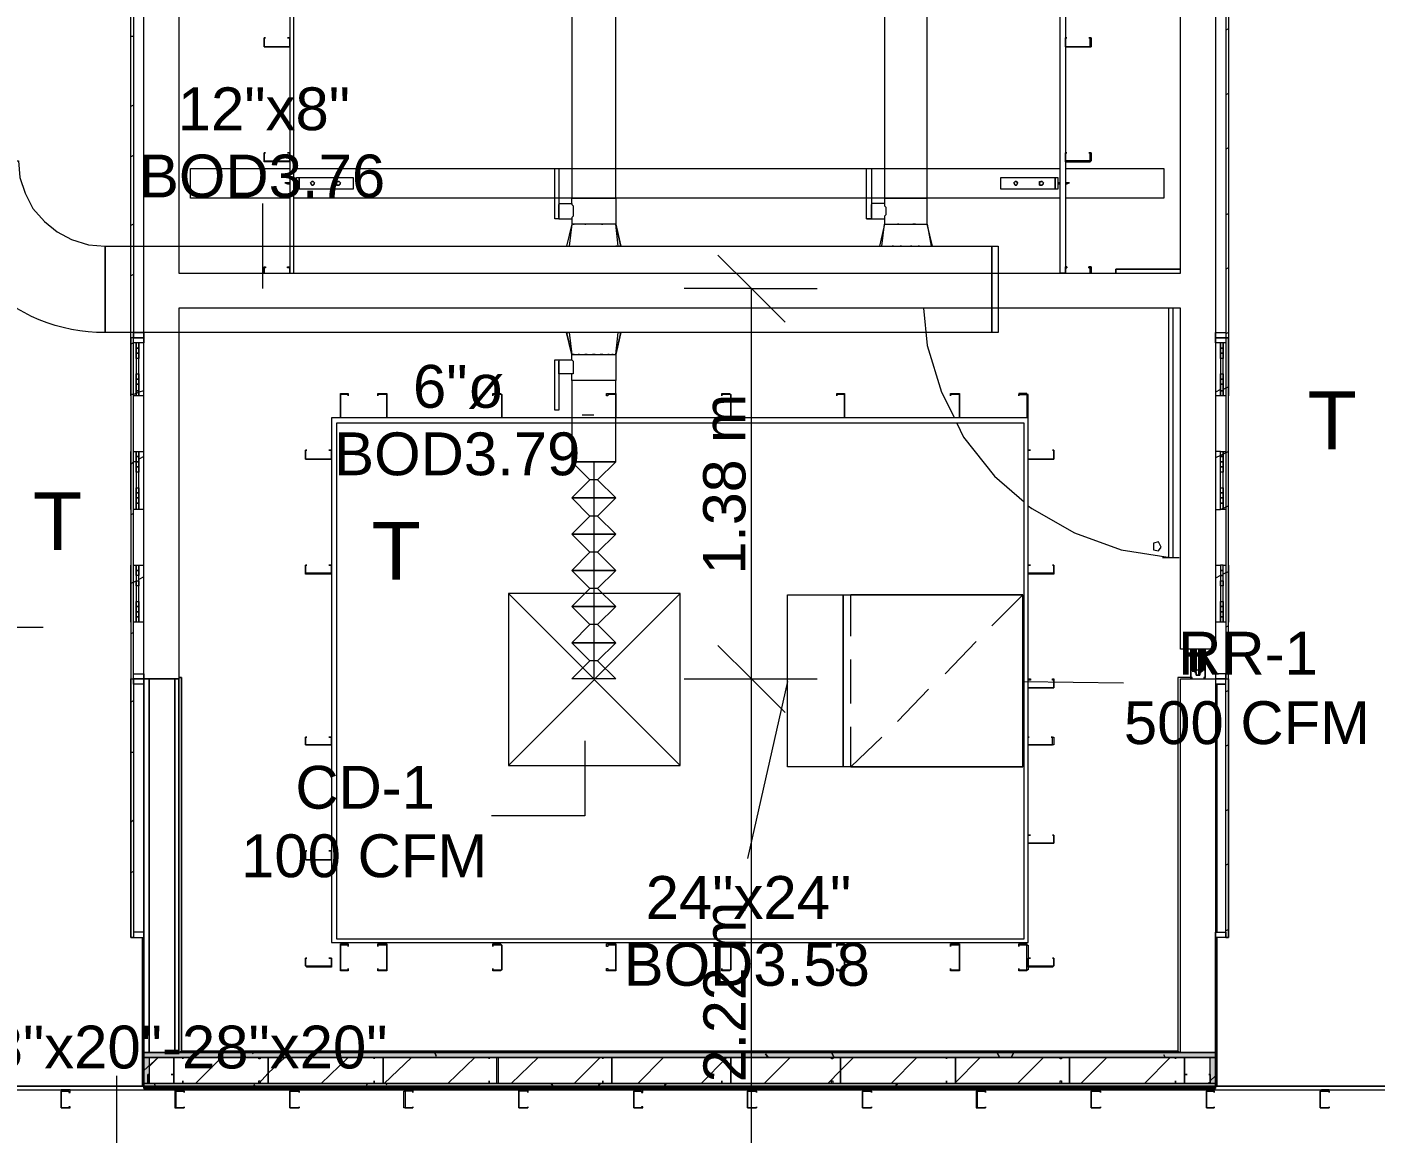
# Model space of a CAD drawing. Header units: metres. Extents: x -2 to 237, y -8 to 52.
# Drawn here: x 16.9 to 21.683, y 34.92 to 38.845 of the extents above; entities that cross this region are included whole.
import ezdxf

# ---------------------------------------------------------------- set-up
doc = ezdxf.new("R2010")
doc.units = ezdxf.units.M
doc.layers.add('HVAC - Ductos', color=5, linetype='Continuous', lineweight=0)
doc.layers.add('PDF2_Text', color=7, linetype='Continuous', lineweight=0)
doc.layers.add('PDF2_Geometry', color=7, linetype='Continuous', lineweight=0, true_color=0xaaaaaa)
doc.layers.add('PDF2_Solid Fills', color=7, linetype='Continuous', lineweight=0, true_color=0xffffff)
doc.styles.add('PDF Helvetica', font='')
doc.styles.get('PDF Helvetica').set_extended_font_data('Helvetica')

msp = doc.modelspace()

# ---------------------------------------------------------------- hatches: boundary and pattern name
at = {"layer": 'PDF2_Solid Fills', "lineweight": 0, "transparency": 33554559}
msp.add_hatch(color=256, dxfattribs=at).paths.add_polyline_path([(17.333, 35.0958), (17.333, 35.1875), (21.0983, 35.1875), (21.0983, 35.0958), (21.1167, 35.0958), (21.1167, 35.2058), (17.3146, 35.2058), (17.3146, 35.0958)])
h = msp.add_hatch(color=256, dxfattribs=at)
h.paths.add_polyline_path([(20.3002, 35.0682), (20.3002, 35.0728), (20.2728, 35.0728)])
h.paths.add_polyline_path([(20.2728, 35.0682), (20.2682, 35.0682), (20.2682, 35.0086)])

# ---------------------------------------------------------------- linework, layer by layer
at = {"layer": 'HVAC - Ductos', "lineweight": 0}
for points in [[(19.9425, 40.8056), (19.9425, 38.2373), (19.9425, 38.219), (19.8967, 38.219)], [(19.9334, 38.0676), (19.9425, 38.1456), (19.9471, 38.1456), (19.9517, 38.1456), (19.9655, 38.1456), (19.9792, 38.1456), (19.9976, 38.1456), (20.0205, 38.1456), (20.0388, 38.1456), (20.0572, 38.1456), (20.071, 38.1456), (20.0848, 38.1456), (20.0893, 38.1456), (20.0939, 38.1456), (20.0939, 38.2373), (20.0939, 40.8056)], [(18.7868, 38.219), (18.8327, 38.219), (18.8327, 38.2373), (18.8372, 38.2373), (18.8464, 38.2373), (18.8556, 38.2373), (18.8739, 38.2373), (18.8923, 38.2373), (18.9106, 38.2373), (18.9289, 38.2373), (18.9473, 38.2373), (18.9657, 38.2373), (18.9749, 38.2373), (18.9841, 38.2373), (18.9886, 38.2373), (18.9886, 40.5534)], [(18.8327, 40.5534), (18.8327, 38.2373), (18.8372, 38.2373), (18.8464, 38.2373), (18.8556, 38.2373), (18.8739, 38.2373), (18.8923, 38.2373), (18.9106, 38.2373), (18.9289, 38.2373), (18.9473, 38.2373), (18.9657, 38.2373), (18.9749, 38.2373), (18.9841, 38.2373), (18.9886, 38.2373), (18.9886, 38.1456), (18.9841, 38.1456), (18.9795, 38.1456), (18.9749, 38.1456), (18.9657, 38.1456), (18.9473, 38.1456), (18.9289, 38.1456), (18.9106, 38.1456), (18.8923, 38.1456), (18.8739, 38.1456), (18.8556, 38.1456), (18.8464, 38.1456), (18.8418, 38.1456), (18.8372, 38.1456), (18.8327, 38.1456), (18.8144, 38.0676), (18.8189, 38.0676)], [(19.8783, 38.3428), (19.8967, 38.3428), (19.8967, 38.1639), (19.9425, 38.1639), (19.9425, 38.1456), (19.9242, 38.0676), (19.9334, 38.0676), (19.9471, 38.0676), (19.9655, 38.0676), (19.9838, 38.0676), (20.0068, 38.0676), (20.0297, 38.0676), (20.0526, 38.0676), (20.071, 38.0676), (20.0893, 38.0676), (20.1031, 38.0676), (20.1122, 38.0676), (20.0939, 38.1456), (20.1076, 38.0676)], [(19.8783, 38.1639), (19.8967, 38.1639), (19.8783, 38.1639), (19.8783, 38.3428), (19.8967, 38.3428)], [(19.9425, 38.2373), (19.9471, 38.2373), (19.9517, 38.2373), (19.9655, 38.2373), (19.9792, 38.2373), (19.9976, 38.2373), (20.0205, 38.2373), (20.0388, 38.2373), (20.0572, 38.2373), (20.071, 38.2373), (20.0848, 38.2373), (20.0939, 38.2373)], [(19.9517, 38.2373), (19.9655, 38.2373), (19.9792, 38.2373), (19.9976, 38.2373), (20.0205, 38.2373), (20.0388, 38.2373), (20.0572, 38.2373), (20.071, 38.2373), (20.0848, 38.2373)], [(17.7365, 37.9163), (17.7365, 38.219)], [(18.7868, 38.1685), (18.7868, 38.1731), (18.7868, 38.1777), (18.7868, 38.1869), (18.7868, 38.1915), (18.7868, 38.1961), (18.7868, 38.2053), (18.7868, 38.2098), (18.7868, 38.2144)], [(18.8327, 38.219), (18.8327, 38.2144), (18.8372, 38.2098), (18.8372, 38.2053), (18.8372, 38.1961), (18.8372, 38.1869), (18.8372, 38.1777), (18.8372, 38.1731), (18.8327, 38.1685), (18.8327, 38.1639)], [(19.8967, 38.1685), (19.8967, 38.1731), (19.8967, 38.1777), (19.8967, 38.1869), (19.8967, 38.1915), (19.8967, 38.1961), (19.8967, 38.2053), (19.8967, 38.2098), (19.8967, 38.2144)], [(19.9425, 38.219), (19.9425, 38.2144), (19.9425, 38.2098), (19.9471, 38.2053), (19.9471, 38.1961), (19.9471, 38.1869), (19.9471, 38.1777), (19.9425, 38.1731), (19.9425, 38.1685), (19.9425, 38.1639)], [(18.7868, 38.1639), (18.8327, 38.1639), (18.8327, 38.1456), (18.8235, 38.0676)], [(18.8327, 38.1456), (18.8144, 38.0676), (18.8189, 38.0676), (18.8281, 38.0676), (18.8372, 38.0676), (18.8556, 38.0676), (18.8602, 38.0676)], [(18.9289, 38.0676), (18.9335, 38.0676), (18.9427, 38.0676), (18.9519, 38.0676), (18.9565, 38.0676), (18.9657, 38.0676), (18.9841, 38.0676), (18.9932, 38.0676), (18.9978, 38.0676), (18.9886, 38.1456)], [(19.0069, 38.0676), (18.9886, 38.1456), (19.0069, 38.0676)], [(18.8648, 38.0676), (18.8693, 38.0676), (18.8785, 38.0676), (18.8877, 38.0676), (18.8923, 38.0676)], [(18.8969, 38.0676), (18.9015, 38.0676), (18.9244, 38.0676)], [(18.9932, 38.0676), (18.9886, 38.0676)], [(19.3509, 38.0356), (19.4701, 37.9163), (19.5894, 37.7971)], [(19.9746, 38.0676), (19.97, 38.0676)], [(20.0022, 38.0676), (19.9976, 38.0676)], [(20.0388, 38.0676), (20.0342, 38.0676)], [(20.0664, 38.0676), (20.0618, 38.0676)], [(19.4701, 37.9163), (19.2317, 37.9163)], [(19.4701, 32.7888), (19.4701, 34.3069), (19.4701, 36.5312), (19.4701, 37.9163), (19.704, 37.9163)], [(18.8144, 37.7604), (18.8327, 37.6824), (18.8144, 37.7604)], [(18.8602, 37.7604), (18.8556, 37.7604), (18.8372, 37.7604), (18.8281, 37.7604), (18.8235, 37.7604), (18.8327, 37.6824)], [(18.8877, 37.7604), (18.8785, 37.7604), (18.8693, 37.7604), (18.8648, 37.7604)], [(18.9244, 37.7604), (18.9015, 37.7604), (18.8969, 37.7604)], [(18.9841, 37.6824), (18.9886, 37.6824), (19.0069, 37.7604), (18.9886, 37.6824), (18.9978, 37.7604), (18.9932, 37.7604), (18.9841, 37.7604), (18.9657, 37.7604), (18.9565, 37.7604), (18.9519, 37.7604), (18.9427, 37.7604), (18.9335, 37.7604)], [(19.0024, 37.7604), (19.0069, 37.7604), (19.0024, 37.7604)], [(19.0024, 37.7604), (19.0069, 37.7604), (19.0024, 37.7604)], [(18.7868, 37.6641), (18.7868, 37.4852), (18.773, 37.4852), (18.773, 37.6641), (18.7868, 37.6641), (18.8327, 37.6641), (18.8327, 37.6824), (18.8372, 37.6824), (18.8418, 37.6824), (18.8464, 37.6824), (18.8556, 37.6824), (18.8739, 37.6824), (18.8923, 37.6824), (18.9106, 37.6824), (18.9289, 37.6824), (18.9473, 37.6824), (18.9657, 37.6824), (18.9749, 37.6824), (18.9795, 37.6824), (18.9841, 37.6824), (18.9886, 37.6824), (18.9886, 37.5907), (18.9841, 37.5907), (18.9749, 37.5907), (18.9657, 37.5907), (18.9473, 37.5907), (18.9289, 37.5907), (18.9106, 37.5907), (18.8923, 37.5907), (18.8739, 37.5907), (18.8556, 37.5907), (18.8464, 37.5907), (18.8372, 37.5907), (18.8327, 37.5907), (18.8327, 37.3017), (18.9886, 37.3017), (18.9244, 37.2375), (18.8969, 37.2375)], [(18.9244, 37.2375), (18.9886, 37.1734), (18.8327, 37.1734), (18.8969, 37.2375), (18.8327, 37.3017), (18.9886, 37.3017), (18.9886, 37.5907), (18.9841, 37.5907), (18.9749, 37.5907), (18.9657, 37.5907), (18.9473, 37.5907), (18.9289, 37.5907), (18.9106, 37.5907), (18.8923, 37.5907), (18.8739, 37.5907), (18.8556, 37.5907), (18.8464, 37.5907), (18.8372, 37.5907), (18.8327, 37.5907), (18.8327, 37.6136), (18.7868, 37.6136), (18.7868, 37.6182), (18.7868, 37.6228), (18.7868, 37.6319), (18.7868, 37.6365), (18.7868, 37.6457), (18.7868, 37.6503), (18.7868, 37.6549), (18.7868, 37.6595)], [(18.8327, 37.6641), (18.8372, 37.6595), (18.8372, 37.6549), (18.8372, 37.6503), (18.8372, 37.6411), (18.8372, 37.6319), (18.8372, 37.6228), (18.8372, 37.6182), (18.8372, 37.6136), (18.8327, 37.6136)], [(18.8418, 37.6824), (18.8372, 37.6824)], [(18.8602, 37.6824), (18.8556, 37.6824)], [(18.8877, 37.6824), (18.8831, 37.6824), (18.8785, 37.6824), (18.8831, 37.6824)], [(18.9152, 37.6824), (18.9106, 37.6824), (18.9061, 37.6824)], [(18.9381, 37.6824), (18.9427, 37.6824), (18.9381, 37.6824), (18.9335, 37.6824)], [(18.9657, 37.6824), (18.9611, 37.6824)], [(18.9795, 37.6824), (18.9749, 37.6824)], [(18.9106, 37.4668), (18.8693, 37.4668)], [(18.9106, 37.3017), (18.9106, 37.1917), (18.9106, 37.0724), (18.9106, 36.9577), (18.9106, 36.8477), (18.9106, 36.7468), (18.9106, 36.6597), (18.9106, 36.5909), (18.9106, 36.545), (18.9106, 36.5312)], [(18.9244, 37.1091), (18.9886, 37.0449), (18.8327, 37.0449), (18.8969, 37.1091), (18.8327, 37.1734), (18.9886, 37.1734), (18.9244, 37.1091), (18.8969, 37.1091)], [(18.9244, 36.9807), (18.9886, 36.9165), (18.8327, 36.9165), (18.8969, 36.9807), (18.8327, 37.0449), (18.9886, 37.0449), (18.9244, 36.9807), (18.8969, 36.9807)], [(18.9244, 36.8523), (18.9886, 36.788), (18.8327, 36.788), (18.8969, 36.8523), (18.8327, 36.9165), (18.9886, 36.9165), (18.9244, 36.8523), (18.8969, 36.8523)], [(19.2179, 36.224), (18.6079, 36.834)], [(18.6079, 36.224), (19.2179, 36.834)], [(18.9244, 36.7239), (18.9886, 36.6597), (18.8327, 36.6597), (18.8969, 36.7239), (18.8327, 36.788), (18.9886, 36.788), (18.9244, 36.7239), (18.8969, 36.7239)], [(19.8233, 36.6826), (19.8233, 36.8294)], [(19.8233, 36.2194), (20.4333, 36.2194), (20.4333, 36.8294), (19.8233, 36.8294)], [(20.3232, 36.7193), (20.4333, 36.8294)], [(5.1014, 36.7147), (7.1881, 36.7147), (12.1458, 36.7147), (14.5491, 36.7147), (16.0259, 36.7147), (16.9569, 36.7147)], [(18.9244, 36.5955), (18.9886, 36.5312), (18.8327, 36.5312), (18.8969, 36.5955), (18.8327, 36.6597), (18.9886, 36.6597), (18.9244, 36.5955), (18.8969, 36.5955)], [(19.3509, 36.6505), (19.4701, 36.5312), (19.5894, 36.412)], [(20.1581, 36.5496), (20.2682, 36.6643)], [(19.8233, 36.4441), (19.8233, 36.6001)], [(19.2317, 36.5312), (19.4701, 36.5312), (19.704, 36.5312)], [(19.5986, 36.5221), (19.4564, 35.8938)], [(20.4333, 36.5221), (20.791, 36.5175)], [(19.9884, 36.3799), (20.0985, 36.4946)], [(19.9334, 36.3249), (19.8233, 36.2194), (19.8233, 36.3615)], [(18.8785, 36.3111), (18.8785, 36.0451), (18.5483, 36.0451)], [(17.2183, 34.6646), (17.2183, 35.1233)]]:
    msp.add_lwpolyline(points, dxfattribs=at)
msp.add_lwpolyline([(16.567, 38.3704), (16.8698, 38.3704), (16.8743, 38.3107), (16.8926, 38.2557), (16.9202, 38.2007), (16.9615, 38.1548), (17.0073, 38.1181), (17.0578, 38.0906), (17.1174, 38.0722), (17.177, 38.0676), (17.177, 37.7604, -0.417419)], format="xyb", close=True, dxfattribs=at)
for points in [[(18.773, 38.3428), (18.7868, 38.3428), (18.7868, 38.1639), (18.773, 38.1639)], [(18.8418, 38.1456), (18.8372, 38.1456)], [(18.8831, 38.1456), (18.8785, 38.1456)], [(18.9427, 38.1456), (18.9381, 38.1456)], [(19.993, 38.1456), (19.9884, 38.1456)], [(20.0526, 38.1456), (20.048, 38.1456), (20.0434, 38.1456), (20.048, 38.1456)], [(20.3232, 37.7604), (17.177, 37.7604), (17.177, 38.0676), (20.3232, 38.0676)], [(19.0024, 38.0676), (19.0069, 38.0676)], [(20.3232, 37.7604), (20.3232, 38.0676), (20.3462, 38.0676), (20.3462, 37.7604)], [(18.8189, 37.7604), (18.8144, 37.7604)], [(18.9886, 37.3017), (18.9841, 37.3017), (18.9749, 37.3017), (18.9657, 37.3017), (18.9473, 37.3017), (18.9289, 37.3017), (18.9106, 37.3017), (18.8923, 37.3017), (18.8739, 37.3017), (18.8556, 37.3017), (18.8464, 37.3017), (18.8372, 37.3017), (18.8327, 37.3017), (18.8372, 37.3017), (18.8464, 37.3017), (18.8556, 37.3017), (18.8739, 37.3017), (18.8923, 37.3017), (18.9106, 37.3017), (18.9289, 37.3017), (18.9473, 37.3017), (18.9657, 37.3017), (18.9749, 37.3017), (18.9841, 37.3017)], [(18.8327, 37.3017), (18.8418, 37.3017), (18.8556, 37.3017), (18.8831, 37.3017), (18.9106, 37.3017), (18.9381, 37.3017), (18.9657, 37.3017), (18.9795, 37.3017), (18.9886, 37.3017), (18.9795, 37.3017), (18.9657, 37.3017), (18.9381, 37.3017), (18.9106, 37.3017), (18.8831, 37.3017), (18.8556, 37.3017), (18.8418, 37.3017)], [(18.9886, 37.3017), (18.9795, 37.3017), (18.9657, 37.3017), (18.9381, 37.3017), (18.9106, 37.3017), (18.8831, 37.3017), (18.8556, 37.3017), (18.8418, 37.3017), (18.8327, 37.3017), (18.8418, 37.3017), (18.8556, 37.3017), (18.8831, 37.3017), (18.9106, 37.3017), (18.9381, 37.3017), (18.9657, 37.3017), (18.9795, 37.3017)], [(19.2179, 36.834), (18.6079, 36.834), (18.6079, 36.224), (19.2179, 36.224)], [(19.7958, 36.2194), (19.5986, 36.2194), (19.5986, 36.8294), (19.7958, 36.8294)], [(20.4333, 36.8294), (20.4333, 36.2194), (19.7958, 36.2194), (19.7958, 36.8294)]]:
    msp.add_lwpolyline(points, close=True, dxfattribs=at)
at = {"layer": 'PDF2_Geometry', "lineweight": 0}
for points in [[(21.1533, 44.0757), (21.1625, 44.0757), (21.1625, 42.8557), (21.1533, 42.8557), (21.1533, 44.0757), (21.1625, 44.0757), (21.1625, 42.8557), (21.1533, 42.8557), (21.1533, 41.5807), (21.1625, 41.5807), (21.1625, 40.3012), (21.1533, 40.3012), (21.1533, 39.0216), (21.1625, 39.0216), (21.1625, 37.742), (21.1533, 37.742), (21.1533, 36.5312), (21.1167, 36.5312), (21.1167, 36.5129), (21.1533, 36.5129), (21.1167, 36.5129), (21.1167, 35.6324)], [(21.1167, 42.8557), (21.1167, 36.6367), (20.9928, 36.6367), (20.9928, 37.8475), (17.4385, 37.8475), (17.4385, 36.5312), (17.3146, 36.5312), (17.3146, 42.8557)], [(17.4385, 42.8557), (17.4385, 37.9713), (20.9928, 37.9713), (20.9928, 42.8557)], [(17.8328, 42.8557), (17.8328, 37.9713), (17.8328, 37.9897), (17.8237, 37.9897), (17.8237, 37.9943), (17.8328, 37.9943), (17.8328, 37.9713), (17.8466, 37.9713), (17.8466, 42.8557)], [(21.1533, 40.2966), (21.1625, 40.3012), (21.1625, 39.0216), (21.1533, 39.0216), (21.1167, 39.0216), (21.1167, 39.0032), (21.1533, 39.0032), (21.1533, 39.0216), (21.1167, 39.0216), (21.1167, 39.04), (21.1533, 39.04), (21.1533, 39.0216), (21.1533, 37.742), (21.1625, 37.742)], [(17.2779, 39.0216), (17.2779, 37.742), (17.2687, 37.742), (17.2687, 36.5312), (17.2779, 36.5312), (17.2779, 37.742), (17.2687, 37.742), (17.2687, 39.0216)], [(17.2779, 38.8106), (17.2687, 38.8106)], [(20.5892, 38.8061), (20.5846, 38.8061)], [(20.5846, 38.8061), (20.5892, 38.8061)], [(21.1625, 38.8381), (21.1533, 38.8335)], [(21.1625, 38.6088), (21.1533, 38.6042)], [(17.2779, 38.5675), (17.2687, 38.563)], [(21.1625, 38.4162), (21.1533, 38.4116)], [(17.2779, 38.3887), (17.2687, 38.3841)], [(20.5892, 38.3978), (20.5846, 38.3978)], [(20.5846, 38.3978), (20.5892, 38.3978)], [(17.8328, 38.2373), (17.4797, 38.2373), (17.4797, 38.3428), (17.8328, 38.3428)], [(17.8466, 38.3428), (20.5663, 38.3428)], [(20.5846, 38.3428), (20.9332, 38.3428), (20.9332, 38.2373), (20.5846, 38.2373)], [(17.8328, 38.2924), (17.8237, 38.2924), (17.8145, 38.2924), (17.8237, 38.2878), (17.8328, 38.2878)], [(17.8237, 38.2878), (17.8237, 38.2924)], [(17.8558, 38.2924), (17.8466, 38.2924)], [(17.8466, 38.2878), (17.8558, 38.2878)], [(17.865, 38.297), (17.865, 38.2924)], [(17.865, 38.2878), (17.865, 38.2832)], [(20.5479, 38.2924), (20.5479, 38.297)], [(20.5479, 38.2832), (20.5479, 38.2878)], [(20.5663, 38.2924), (20.5571, 38.2924)], [(20.5571, 38.2878), (20.5663, 38.2878)], [(20.5846, 38.2878), (20.5892, 38.2878), (20.5984, 38.2924), (20.5892, 38.2924), (20.5846, 38.2924)], [(20.5892, 38.2924), (20.5892, 38.2878)], [(20.5663, 38.2373), (17.8466, 38.2373)], [(21.1625, 38.1823), (21.1533, 38.1777)], [(17.2779, 38.1456), (17.2687, 38.141)], [(20.5846, 37.9713), (20.5846, 37.9943)], [(20.5846, 37.9943), (20.5892, 37.9943)], [(20.5846, 37.9897), (20.5846, 37.9713)], [(20.5892, 37.9897), (20.5846, 37.9897)], [(20.5892, 37.9943), (20.5892, 37.9897)], [(20.6718, 37.9713), (20.6718, 37.9897), (20.6672, 37.9897), (20.6672, 37.9943), (20.6763, 37.9943), (20.6763, 37.9713)], [(21.1625, 37.9897), (21.1533, 37.9851)], [(17.2779, 37.9667), (17.2687, 37.9622)], [(20.0802, 37.8475), (20.0939, 37.7145), (20.1443, 37.5494), (20.1902, 37.4577)], [(20.9515, 36.9623), (20.9515, 37.8475)], [(20.9653, 37.8475), (20.9653, 36.9623)], [(17.2779, 37.7237), (17.2779, 37.742), (17.2779, 37.7604), (17.3146, 37.7604), (17.3146, 37.742), (17.2779, 37.742), (17.3146, 37.742), (17.3146, 37.7237), (17.2779, 37.7237), (17.2687, 37.7191)], [(17.2687, 37.5357), (17.2687, 37.742)], [(21.1533, 35.6324), (21.1533, 36.5129), (21.1533, 36.5312), (21.1533, 36.5496), (21.1167, 36.5496), (21.1167, 36.5312), (21.1533, 36.5312), (21.1625, 36.5312), (21.1625, 37.742), (21.1625, 37.5357)], [(21.1625, 37.7604), (21.1533, 37.7558)], [(17.3146, 37.5357), (17.2963, 37.5357), (17.2963, 37.7237), (17.2963, 37.7053), (17.2871, 37.7053), (17.2871, 37.7237), (17.2871, 37.5357), (17.2779, 37.5357)], [(21.1533, 37.5357), (21.1441, 37.5357), (21.1441, 37.7237), (21.1441, 37.7053), (21.135, 37.7053), (21.135, 37.7237), (21.135, 37.5357), (21.1167, 37.5357)], [(17.3146, 37.554), (17.2963, 37.5494), (17.2871, 37.5448), (17.2779, 37.5402), (17.2687, 37.5402)], [(21.135, 37.5586), (21.1167, 37.5494)], [(21.1625, 37.5678), (21.1533, 37.5632), (21.1441, 37.5586)], [(20.4516, 37.4577), (17.9796, 37.4577), (17.9796, 37.4394), (17.9796, 35.6094), (17.9796, 35.5956), (20.4516, 35.5956), (20.4516, 35.6094), (20.4516, 37.4394), (20.4516, 37.4577), (20.4516, 37.5402), (20.447, 37.5402), (20.447, 37.5448), (20.4195, 37.5448), (20.4195, 37.5357), (20.4195, 37.5402), (20.447, 37.5402), (20.447, 37.4577)], [(20.1994, 37.4394), (20.2223, 37.3889), (20.3324, 37.2513), (20.4379, 37.1596)], [(17.2687, 37.132), (17.2687, 37.3384)], [(17.2871, 37.3017), (17.2963, 37.3017), (17.2963, 37.2834), (17.2963, 37.2651), (17.2871, 37.2651), (17.2871, 37.2834), (17.2963, 37.2834), (17.2871, 37.2834), (17.2871, 37.3017), (17.2871, 37.3201), (17.2963, 37.3201), (17.2963, 37.3017), (17.2871, 37.3017), (17.2779, 37.3017), (17.2687, 37.2926)], [(17.2779, 37.3384), (17.2871, 37.3384), (17.2871, 37.132), (17.2779, 37.132)], [(17.3146, 37.132), (17.2963, 37.132), (17.2963, 37.3384), (17.3146, 37.3384)], [(17.3146, 37.3201), (17.2963, 37.3109)], [(21.1625, 37.132), (21.1625, 37.3384), (21.1533, 37.3338), (21.1441, 37.3293), (21.135, 37.3247), (21.1167, 37.3155)], [(21.1625, 37.1458), (21.1533, 37.1412), (21.1441, 37.1366), (21.135, 37.132), (21.135, 37.3384), (21.1167, 37.3384)], [(21.1533, 37.132), (21.1441, 37.132), (21.1441, 37.3384), (21.1533, 37.3384)], [(20.4516, 37.1458), (20.4654, 37.1366), (20.6167, 37.0495), (20.7818, 36.9899), (20.9561, 36.9623)], [(21.1167, 37.132), (21.135, 37.132)], [(17.2779, 37.1183), (17.2687, 37.1137)], [(17.2687, 36.7331), (17.2687, 36.9349)], [(17.2779, 36.9349), (17.2871, 36.9349), (17.2871, 36.7331), (17.2779, 36.7331)], [(17.3146, 36.7331), (17.2963, 36.7331), (17.2963, 36.9349), (17.3146, 36.9349)], [(20.4516, 36.9073), (20.5387, 36.9073), (20.5433, 36.9073), (20.5433, 36.9349), (20.5433, 36.9073), (20.5433, 36.9027), (20.5387, 36.9027), (20.4516, 36.9027)], [(20.9286, 36.9623), (20.9882, 36.9623)], [(21.135, 36.8982), (21.1441, 36.8982), (21.135, 36.8982), (21.135, 36.8798), (21.1441, 36.8798), (21.1441, 36.8982), (21.1441, 36.9165), (21.1441, 36.9349), (21.135, 36.9349), (21.135, 36.9165), (21.1441, 36.9165), (21.135, 36.9165), (21.135, 36.8982), (21.1167, 36.889)], [(21.1167, 36.9349), (21.135, 36.9349), (21.135, 36.7331), (21.1167, 36.7331)], [(21.1533, 36.7331), (21.1441, 36.7331), (21.1441, 36.9349), (21.1533, 36.9349)], [(21.1625, 36.9349), (21.1625, 36.7331)], [(17.2687, 36.8706), (17.2779, 36.8752), (17.2871, 36.8798), (17.2963, 36.8798), (17.2963, 36.8615), (17.2871, 36.8615), (17.2871, 36.8798), (17.2963, 36.8798), (17.2963, 36.8982), (17.2871, 36.8982), (17.2871, 36.8798)], [(17.3146, 36.8936), (17.2963, 36.8844)], [(21.1625, 36.9119), (21.1533, 36.9073), (21.1441, 36.9027)], [(17.2779, 36.6963), (17.2687, 36.6918)], [(21.1625, 36.7193), (21.1533, 36.7147)], [(21.0341, 36.6367), (21.0341, 36.5634), (21.0295, 36.5634), (21.0387, 36.5634), (21.0387, 36.6367), (21.0387, 36.5634), (21.0432, 36.5634), (21.0432, 36.6367), (21.0432, 36.5634), (21.0478, 36.5634), (21.057, 36.5634), (21.0616, 36.5634)], [(21.0387, 36.6367), (21.0387, 36.5634), (21.0387, 36.6367)], [(21.0432, 36.6367), (21.0432, 36.5634), (21.0478, 36.5634)], [(21.0662, 36.5634), (21.0662, 36.6367), (21.0662, 36.5634), (21.0662, 36.6367), (21.0662, 36.5634), (21.0616, 36.5634), (21.0616, 36.6367), (21.0616, 36.545), (21.0478, 36.545), (21.0478, 36.6367), (21.0478, 36.5634), (21.0478, 36.6367)], [(21.057, 36.6367), (21.057, 36.5634)], [(21.0707, 36.6367), (21.0707, 36.5634)], [(21.0753, 36.6367), (21.0753, 36.5634)], [(21.0799, 36.6367), (21.0799, 36.5634)], [(17.2687, 36.5312), (17.2779, 36.5312), (17.2779, 35.614), (17.2687, 35.614), (17.2687, 36.5312), (17.2687, 35.614), (17.2779, 35.614)], [(17.3146, 36.5129), (17.2779, 36.5129), (17.2779, 35.6324)], [(17.3146, 35.0866), (17.3146, 36.5312), (17.3146, 35.2058), (17.3146, 36.5312), (17.333, 36.5312), (17.333, 35.2058), (17.333, 36.5312), (17.4247, 36.5312), (17.4247, 35.2058), (17.4247, 36.5312), (17.4385, 36.5312), (17.4385, 35.2058), (17.4385, 36.5312), (17.4385, 35.2058), (17.4476, 35.2104), (17.4476, 36.5358), (17.4476, 35.2104), (20.9836, 35.2104), (20.9928, 35.2058), (20.9928, 36.5312), (21.0295, 36.5312), (21.0295, 36.5358), (20.9836, 36.5358), (20.9836, 35.2104), (17.4476, 35.2104), (17.4385, 35.2058), (17.3146, 35.2058), (17.3146, 36.5312), (17.4385, 36.5312), (17.4385, 35.2058)], [(17.4385, 35.2058), (17.4385, 36.5312), (17.4385, 35.2058)], [(20.4516, 36.5312), (20.4608, 36.5312), (20.4608, 36.5266), (20.4516, 36.5266)], [(21.1212, 36.5129), (21.1212, 35.6324)], [(21.1533, 35.614), (21.1625, 35.614), (21.1625, 36.5312), (21.1625, 35.614), (21.1533, 35.614), (21.1533, 36.5312), (21.1625, 36.5312)], [(17.2779, 36.4533), (17.2687, 36.4487)], [(21.1625, 36.49), (21.1533, 36.4854)], [(17.2779, 36.2698), (17.2687, 36.2698)], [(21.1625, 36.2974), (21.1533, 36.2928)], [(21.1625, 36.0681), (21.1533, 36.0635)], [(17.2779, 36.0313), (17.2687, 36.0222)], [(17.2779, 35.8479), (17.2687, 35.8433)], [(21.1625, 35.8754), (21.1533, 35.8708)], [(21.1625, 35.6416), (21.1533, 35.637)], [(21.1167, 35.0866), (21.1167, 35.614)], [(21.1212, 35.614), (21.1212, 35.0866)], [(17.3146, 35.0957), (17.3146, 35.1875), (17.3146, 35.2058), (21.1167, 35.2058), (21.1167, 35.1875), (21.1167, 35.082), (17.3146, 35.082), (17.3146, 35.0774), (17.3146, 35.082), (17.3146, 35.1875)], [(21.1167, 35.2058), (17.3146, 35.2058), (21.1167, 35.2058)], [(21.1167, 35.0957), (21.1167, 35.1875)], [(14.1547, 35.0866), (15.0398, 35.0866), (21.9834, 35.0866), (21.9834, 35.0728), (22.8732, 35.0728), (22.8732, 35.0866)], [(15.4251, 35.0728), (21.9834, 35.0728), (21.9834, 35.0866), (15.0398, 35.0866), (15.0398, 35.0728), (15.3976, 35.0728)]]:
    msp.add_lwpolyline(points, dxfattribs=at)
for points in [[(20.5663, 37.9713), (20.5663, 42.8557), (17.8466, 42.8557), (20.5663, 42.8557), (20.5846, 42.8557), (20.5846, 37.9713)], [(17.7411, 38.774), (17.8282, 38.774), (17.8328, 38.774), (17.8328, 38.8061), (17.8237, 38.8061), (17.8328, 38.8061), (17.8328, 38.774), (17.8282, 38.774), (17.7411, 38.774), (17.7411, 38.8061)], [(17.7457, 38.8061), (17.7411, 38.8061)], [(20.5846, 38.774), (20.6718, 38.774), (20.6718, 38.8061), (20.6672, 38.8061), (20.6763, 38.8061), (20.6763, 38.774), (20.6718, 38.774), (20.5846, 38.774), (20.5846, 38.8061)], [(20.5892, 38.8061), (20.5846, 38.8061)], [(20.5846, 38.8061), (20.5846, 38.774), (20.6718, 38.774), (20.6763, 38.774), (20.6763, 38.8061), (20.6672, 38.8061), (20.6718, 38.8061), (20.6718, 38.774), (20.5846, 38.774), (20.5846, 38.8061), (20.5892, 38.8061)], [(20.5846, 38.774), (20.6718, 38.774), (20.6718, 38.8061), (20.6672, 38.8061), (20.6763, 38.8061), (20.6763, 38.774), (20.6718, 38.774), (20.5846, 38.774), (20.5846, 38.8061)], [(17.7411, 38.3704), (17.8282, 38.3704), (17.8328, 38.3704), (17.8328, 38.3978), (17.8237, 38.3978), (17.8328, 38.3978), (17.8328, 38.3704), (17.8328, 38.3658), (17.8282, 38.3658), (17.7411, 38.3658), (17.7411, 38.3704), (17.7411, 38.3978)], [(17.7457, 38.3978), (17.7411, 38.3978)], [(20.5846, 38.3704), (20.6718, 38.3704), (20.6718, 38.3978), (20.6672, 38.3978), (20.6763, 38.3978), (20.6763, 38.3704), (20.6718, 38.3658), (20.5846, 38.3658), (20.5846, 38.3704), (20.5846, 38.3978)], [(20.5892, 38.3978), (20.5846, 38.3978)], [(20.5846, 38.3978), (20.5846, 38.3704), (20.5846, 38.3658), (20.6718, 38.3658), (20.6763, 38.3704), (20.6763, 38.3978), (20.6672, 38.3978), (20.6718, 38.3978), (20.6718, 38.3704), (20.5846, 38.3704), (20.5846, 38.3978), (20.5892, 38.3978)], [(20.5846, 38.3704), (20.6718, 38.3704), (20.6718, 38.3978), (20.6672, 38.3978), (20.6763, 38.3978), (20.6763, 38.3704), (20.6718, 38.3658), (20.5846, 38.3658), (20.5846, 38.3704), (20.5846, 38.3978)], [(17.8558, 38.2695), (17.8558, 38.3107), (17.865, 38.3107), (18.0576, 38.3107), (18.0576, 38.2695), (17.865, 38.2695)], [(17.865, 38.2695), (17.865, 38.3107)], [(17.865, 38.2924), (17.865, 38.297), (17.865, 38.2924), (17.865, 38.2832), (17.865, 38.2924), (17.865, 38.297), (17.865, 38.2924), (17.865, 38.2832)], [(17.92, 38.2924), (17.9154, 38.297), (17.9108, 38.297), (17.9062, 38.2924), (17.9108, 38.2832), (17.9154, 38.2832), (17.92, 38.2878)], [(17.9062, 38.2924), (17.9108, 38.297), (17.9154, 38.297), (17.92, 38.2924), (17.9154, 38.2832), (17.9108, 38.2832)], [(18.0117, 38.2924), (18.0071, 38.297), (18.0025, 38.297), (17.9979, 38.2924), (17.9979, 38.2832), (18.0071, 38.2832), (18.0117, 38.2878)], [(17.9979, 38.2924), (17.9979, 38.297), (18.0071, 38.297), (18.0117, 38.2924), (18.0071, 38.2832), (17.9979, 38.2832)], [(20.5571, 38.2695), (20.5479, 38.2695), (20.3553, 38.2695), (20.3553, 38.3107), (20.5479, 38.3107), (20.5571, 38.3107)], [(20.4149, 38.2924), (20.4103, 38.297), (20.4057, 38.297), (20.4011, 38.2924), (20.4057, 38.2832), (20.4103, 38.2832), (20.4149, 38.2878)], [(20.4011, 38.2924), (20.4057, 38.297), (20.4103, 38.297), (20.4149, 38.2924), (20.4103, 38.2832), (20.4057, 38.2832)], [(20.5067, 38.2924), (20.5021, 38.297), (20.4975, 38.297), (20.4929, 38.2924), (20.4929, 38.2832), (20.5021, 38.2832), (20.5067, 38.2878)], [(20.4929, 38.2924), (20.4929, 38.297), (20.5021, 38.297), (20.5067, 38.2924), (20.5021, 38.2832), (20.4929, 38.2832)], [(20.5479, 38.2695), (20.5479, 38.3107)], [(20.5479, 38.2924), (20.5479, 38.297), (20.5479, 38.2924), (20.5479, 38.2832), (20.5479, 38.2924), (20.5479, 38.297), (20.5479, 38.2924), (20.5479, 38.2832)], [(17.7457, 37.9943), (17.7457, 37.9897), (17.7411, 37.9897), (17.7411, 37.9713), (17.7411, 37.9943)], [(20.5892, 37.9943), (20.5892, 37.9897), (20.5846, 37.9897), (20.5846, 37.9713), (20.5846, 37.9943)], [(20.5846, 37.9943), (20.5846, 37.9713), (20.5846, 37.9897), (20.5892, 37.9897), (20.5892, 37.9943)], [(20.6718, 37.9713), (20.6718, 37.9897), (20.6672, 37.9897), (20.6672, 37.9943), (20.6763, 37.9943), (20.6763, 37.9713), (20.6763, 37.9943), (20.6672, 37.9943), (20.6672, 37.9897), (20.6718, 37.9897)], [(20.7635, 37.9713), (20.7635, 37.9851), (20.9928, 37.9851), (20.7635, 37.9851)], [(21.1167, 37.7604), (21.1533, 37.7604), (21.1533, 37.742), (21.1167, 37.742)], [(21.1167, 37.742), (21.1533, 37.742), (21.1533, 37.7237), (21.1167, 37.7237)], [(17.2963, 37.687), (17.2871, 37.687), (17.2871, 37.7053), (17.2963, 37.7053)], [(21.1441, 37.7053), (21.1441, 37.687), (21.135, 37.687), (21.135, 37.7053)], [(17.2871, 37.6687), (17.2871, 37.687), (17.2963, 37.687), (17.2963, 37.6687)], [(21.135, 37.687), (21.1441, 37.687), (21.1441, 37.6687), (21.135, 37.6687)], [(17.2871, 37.5953), (17.2871, 37.6136), (17.2963, 37.6136), (17.2963, 37.5953)], [(21.135, 37.6136), (21.1441, 37.6136), (21.1441, 37.5953), (21.135, 37.5953)], [(17.2871, 37.5769), (17.2871, 37.5953), (17.2963, 37.5953), (17.2963, 37.5769)], [(17.2871, 37.554), (17.2871, 37.5769), (17.2963, 37.5769), (17.2963, 37.554)], [(17.2871, 37.5357), (17.2871, 37.554), (17.2963, 37.554), (17.2963, 37.5357)], [(21.135, 37.5953), (21.1441, 37.5953), (21.1441, 37.5769), (21.135, 37.5769)], [(21.135, 37.5769), (21.1441, 37.5769), (21.1441, 37.554), (21.135, 37.554)], [(21.1441, 37.554), (21.1441, 37.5357), (21.135, 37.5357), (21.135, 37.554)], [(18.0393, 37.5357), (18.0393, 37.5402), (18.0117, 37.5402), (18.0117, 37.4577), (18.0117, 37.5402), (18.0117, 37.5448), (18.0393, 37.5448)], [(18.1768, 37.5402), (18.1447, 37.5402), (18.1447, 37.5357), (18.1447, 37.5448), (18.1768, 37.5448), (18.1768, 37.5402), (18.1768, 37.4577)], [(18.585, 37.5402), (18.5804, 37.5402), (18.5529, 37.5402), (18.5529, 37.5357), (18.5529, 37.5448), (18.5804, 37.5448), (18.585, 37.5402), (18.585, 37.4577)], [(18.9886, 37.5402), (18.9611, 37.5402), (18.9611, 37.5357), (18.9565, 37.5357), (18.9565, 37.5448), (18.9886, 37.5448), (18.9886, 37.5402), (18.9886, 37.4577)], [(19.3968, 37.5402), (19.3922, 37.5402), (19.3647, 37.5402), (19.3647, 37.5357), (19.3647, 37.5448), (19.3922, 37.5448), (19.3968, 37.5402), (19.3968, 37.4577)], [(19.8004, 37.5402), (19.7728, 37.5402), (19.7728, 37.5357), (19.7728, 37.5448), (19.8004, 37.5448), (19.8004, 37.5402), (19.8004, 37.4577)], [(20.2085, 37.5402), (20.1765, 37.5402), (20.1765, 37.5357), (20.1765, 37.5448), (20.2085, 37.5448), (20.2085, 37.5402), (20.2085, 37.4577)], [(20.4379, 37.4394), (17.9979, 37.4394), (17.9979, 35.6094), (20.4379, 35.6094)], [(17.2963, 37.3384), (17.2963, 37.3201), (17.2871, 37.3201), (17.2871, 37.3384)], [(17.8879, 37.3109), (17.8925, 37.3109), (17.9796, 37.3109), (17.9796, 37.343), (17.9705, 37.343), (17.9796, 37.343), (17.9796, 37.3109), (17.8925, 37.3109), (17.8879, 37.3109), (17.8879, 37.343)], [(17.8925, 37.343), (17.8879, 37.343)], [(20.5433, 37.3109), (20.5387, 37.3109), (20.4516, 37.3109), (20.5387, 37.3109), (20.5433, 37.3109), (20.5433, 37.343)], [(20.4608, 37.343), (20.4516, 37.343)], [(20.5387, 37.343), (20.5433, 37.343)], [(21.135, 37.3201), (21.135, 37.3384), (21.1441, 37.3384), (21.1441, 37.3201)], [(21.1441, 37.3201), (21.1441, 37.3017), (21.135, 37.3017), (21.135, 37.3201)], [(21.1441, 37.3017), (21.1441, 37.2834), (21.135, 37.2834), (21.135, 37.3017)], [(21.135, 37.2834), (21.1441, 37.2834), (21.1441, 37.2651), (21.135, 37.2651)], [(17.2871, 37.1917), (17.2871, 37.21), (17.2963, 37.21), (17.2963, 37.1917)], [(17.2871, 37.1734), (17.2871, 37.1917), (17.2963, 37.1917), (17.2963, 37.1734)], [(17.2871, 37.155), (17.2871, 37.1734), (17.2963, 37.1734), (17.2963, 37.155)], [(21.135, 37.21), (21.1441, 37.21), (21.1441, 37.1917), (21.135, 37.1917)], [(21.135, 37.1917), (21.1441, 37.1917), (21.1441, 37.1734), (21.135, 37.1734)], [(21.135, 37.1734), (21.1441, 37.1734), (21.1441, 37.155), (21.135, 37.155)], [(17.2871, 37.132), (17.2871, 37.155), (17.2963, 37.155), (17.2963, 37.132)], [(21.1441, 37.155), (21.1441, 37.132), (21.135, 37.132), (21.135, 37.155)], [(20.924, 36.9991), (20.9148, 37.0174), (20.8965, 37.0128), (20.8965, 36.9899), (20.9148, 36.9853)], [(17.2963, 36.9349), (17.2963, 36.9165), (17.2871, 36.9165), (17.2871, 36.9349)], [(17.8879, 36.9073), (17.8925, 36.9073), (17.9796, 36.9073), (17.9796, 36.9349), (17.9705, 36.9349), (17.9796, 36.9349), (17.9796, 36.9073), (17.9796, 36.9027), (17.8925, 36.9027), (17.8879, 36.9027), (17.8879, 36.9073), (17.8879, 36.9349)], [(17.8925, 36.9349), (17.8879, 36.9349)], [(20.4608, 36.9349), (20.4516, 36.9349)], [(20.5387, 36.9349), (20.5433, 36.9349)], [(17.2963, 36.8982), (17.2871, 36.8982), (17.2871, 36.9165), (17.2963, 36.9165)], [(21.135, 36.8798), (21.1441, 36.8798), (21.1441, 36.8615), (21.135, 36.8615)], [(17.2871, 36.788), (17.2871, 36.8064), (17.2963, 36.8064), (17.2963, 36.788)], [(17.2871, 36.7697), (17.2871, 36.788), (17.2963, 36.788), (17.2963, 36.7697)], [(21.135, 36.8064), (21.1441, 36.8064), (21.1441, 36.788), (21.135, 36.788)], [(21.135, 36.788), (21.1441, 36.788), (21.1441, 36.7697), (21.135, 36.7697)], [(17.2871, 36.7514), (17.2871, 36.7697), (17.2963, 36.7697), (17.2963, 36.7514)], [(17.2871, 36.7331), (17.2871, 36.7514), (17.2963, 36.7514), (17.2963, 36.7331)], [(21.135, 36.7697), (21.1441, 36.7697), (21.1441, 36.7514), (21.135, 36.7514)], [(21.1441, 36.7514), (21.1441, 36.7331), (21.135, 36.7331), (21.135, 36.7514)], [(21.0478, 36.5634), (21.0295, 36.5634), (21.0295, 36.6367), (21.0295, 36.5634), (21.0478, 36.5634), (21.0432, 36.5634)], [(21.0295, 36.5634), (21.0295, 36.6367)], [(21.0295, 36.5634), (21.0295, 36.6367)], [(21.0707, 36.5634), (21.0707, 36.6367)], [(21.0799, 36.5634), (21.0799, 36.6367)], [(17.2779, 36.5312), (17.3146, 36.5312), (17.2779, 36.5312), (17.2779, 36.5496), (17.3146, 36.5496), (17.3146, 36.5312), (17.3146, 36.5129), (17.2779, 36.5129)], [(21.057, 36.545), (21.0524, 36.545), (21.0478, 36.545), (21.0478, 36.5496), (21.0478, 36.5588), (21.0432, 36.5588), (21.0432, 36.5634), (21.0478, 36.5634), (21.0478, 36.5588), (21.0478, 36.5634), (21.0295, 36.5634), (21.0295, 36.5312), (21.0341, 36.5312), (21.0341, 36.5358), (21.0295, 36.5358), (21.0295, 36.5588), (21.0295, 36.5634), (21.0387, 36.5634), (21.0341, 36.5588), (21.0387, 36.5588), (21.0387, 36.5634), (21.0432, 36.5634), (21.0432, 36.5588), (21.0387, 36.5588), (21.0432, 36.5588), (21.0432, 36.5542), (21.0478, 36.5542), (21.0478, 36.545), (21.057, 36.545), (21.0616, 36.545), (21.0616, 36.5542), (21.0662, 36.5542), (21.0662, 36.5588), (21.0662, 36.5634), (21.0707, 36.5634), (21.0707, 36.5588), (21.0662, 36.5588), (21.0707, 36.5588), (21.0707, 36.5634), (21.0753, 36.5634), (21.0799, 36.5634), (21.0799, 36.5588), (21.0799, 36.5358), (21.0753, 36.5358), (21.0753, 36.5312), (21.0799, 36.5312), (21.0799, 36.5634), (21.057, 36.5634), (21.057, 36.5588), (21.0616, 36.5588), (21.0616, 36.5634), (21.0662, 36.5634), (21.0662, 36.5588), (21.057, 36.5588), (21.057, 36.5496)], [(17.4476, 36.5358), (17.4385, 36.5358)], [(20.5433, 36.4992), (20.5387, 36.4992), (20.4516, 36.4992), (20.5387, 36.4992), (20.5433, 36.4992), (20.5433, 36.5266), (20.5387, 36.5266), (20.5387, 36.5312), (20.5433, 36.5312)], [(20.9928, 36.5312), (21.1167, 36.5312), (21.1167, 35.2058), (20.9928, 35.2058)], [(17.8879, 36.2974), (17.8925, 36.2974), (17.9796, 36.2974), (17.9796, 36.3249), (17.9705, 36.3249), (17.9796, 36.3249), (17.9796, 36.2974), (17.8925, 36.2974), (17.8879, 36.2974), (17.8879, 36.3249)], [(17.8925, 36.3249), (17.8879, 36.3249)], [(20.5433, 36.2974), (20.5387, 36.2974), (20.4516, 36.2974), (20.5387, 36.2974), (20.5387, 36.3249), (20.5342, 36.3249), (20.5433, 36.3249)], [(20.4562, 36.3249), (20.4516, 36.3249)], [(20.5433, 35.9488), (20.5387, 35.9488), (20.4516, 35.9488), (20.5387, 35.9488), (20.5433, 35.9488), (20.5433, 35.9763)], [(20.4608, 35.9763), (20.4516, 35.9763)], [(20.5387, 35.9763), (20.5433, 35.9763)], [(17.8879, 35.8892), (17.8925, 35.8892), (17.9796, 35.8892), (17.9796, 35.9213), (17.9705, 35.9213), (17.9796, 35.9213), (17.9796, 35.8892), (17.8925, 35.8892), (17.8879, 35.8892), (17.8879, 35.9213)], [(17.8925, 35.9213), (17.8879, 35.9213)], [(17.3146, 35.614), (17.3146, 35.0866), (17.3146, 35.614), (17.3146, 35.6324), (17.2779, 35.6324), (17.2779, 35.614)], [(17.31, 35.0866), (17.31, 35.614)], [(18.0117, 35.4948), (18.0117, 35.4993), (18.0117, 35.5865), (18.0117, 35.591), (18.0393, 35.591), (18.0393, 35.5819), (18.0393, 35.5865), (18.0117, 35.5865), (18.0117, 35.4993), (18.0393, 35.4993), (18.0393, 35.5039), (18.0393, 35.4948)], [(18.1768, 35.591), (18.1768, 35.5865), (18.1768, 35.4993), (18.1768, 35.4948), (18.1447, 35.4948), (18.1447, 35.5039), (18.1447, 35.4993), (18.1768, 35.4993), (18.1768, 35.5865), (18.1447, 35.5865), (18.1447, 35.5819), (18.1447, 35.591)], [(18.5804, 35.591), (18.585, 35.5865), (18.585, 35.4993), (18.5804, 35.4948), (18.5529, 35.4948), (18.5529, 35.5039), (18.5529, 35.4993), (18.5804, 35.4993), (18.585, 35.4993), (18.585, 35.5865), (18.5804, 35.5865), (18.5529, 35.5865), (18.5529, 35.5819), (18.5529, 35.591)], [(18.9886, 35.591), (18.9886, 35.5865), (18.9886, 35.4993), (18.9886, 35.4948), (18.9565, 35.4948), (18.9565, 35.5039), (18.9611, 35.5039), (18.9611, 35.4993), (18.9886, 35.4993), (18.9886, 35.5865), (18.9611, 35.5865), (18.9611, 35.5819), (18.9565, 35.5819), (18.9565, 35.591)], [(19.3922, 35.591), (19.3968, 35.5865), (19.3968, 35.4993), (19.3922, 35.4948), (19.3647, 35.4948), (19.3647, 35.5039), (19.3647, 35.4993), (19.3922, 35.4993), (19.3968, 35.4993), (19.3968, 35.5865), (19.3922, 35.5865), (19.3647, 35.5865), (19.3647, 35.5819), (19.3647, 35.591)], [(19.8004, 35.591), (19.8004, 35.5865), (19.8004, 35.4993), (19.8004, 35.4948), (19.7728, 35.4948), (19.7728, 35.5039), (19.7728, 35.4993), (19.8004, 35.4993), (19.8004, 35.5865), (19.7728, 35.5865), (19.7728, 35.5819), (19.7728, 35.591)], [(20.2085, 35.591), (20.2085, 35.5865), (20.2085, 35.4993), (20.2085, 35.4948), (20.1765, 35.4948), (20.1765, 35.5039), (20.1765, 35.4993), (20.2085, 35.4993), (20.2085, 35.5865), (20.1765, 35.5865), (20.1765, 35.5819), (20.1765, 35.591)], [(20.447, 35.591), (20.447, 35.5865), (20.4516, 35.5865), (20.4516, 35.4993), (20.447, 35.4993), (20.447, 35.4948), (20.4195, 35.4948), (20.4195, 35.5039), (20.4195, 35.4993), (20.447, 35.4993), (20.447, 35.5865), (20.4195, 35.5865), (20.4195, 35.5819), (20.4195, 35.591)], [(21.1167, 35.6324), (21.1533, 35.6324), (21.1533, 35.614), (21.1167, 35.614)], [(17.8879, 35.5131), (17.8925, 35.5131), (17.9796, 35.5131), (17.9796, 35.5406), (17.9705, 35.5406), (17.9796, 35.5406), (17.9796, 35.5131), (17.9796, 35.5085), (17.8925, 35.5085), (17.8879, 35.5131), (17.8879, 35.5406)], [(17.8925, 35.5406), (17.8879, 35.5406)], [(20.5433, 35.5131), (20.5387, 35.5085), (20.4516, 35.5085), (20.4516, 35.5131), (20.4516, 35.5406), (20.4608, 35.5406), (20.4516, 35.5406), (20.4516, 35.5131), (20.5387, 35.5131), (20.5433, 35.5131), (20.5433, 35.5406)], [(20.5387, 35.5406), (20.5433, 35.5406)], [(17.3146, 35.0774), (21.1167, 35.0774), (21.1167, 35.2058), (17.3146, 35.2058)], [(21.1167, 35.1875), (21.1167, 35.2058), (17.3146, 35.2058), (17.3146, 35.1875)], [(21.1167, 35.0957), (21.1167, 35.1875), (17.3146, 35.1875), (17.3146, 35.0957)], [(17.333, 35.0957), (21.0983, 35.0957), (21.0983, 35.1875), (17.333, 35.1875)], [(17.4522, 35.1875), (17.4247, 35.1875), (17.4201, 35.1875), (17.4201, 35.0957), (17.4247, 35.0957), (17.4522, 35.0957), (17.4522, 35.1049), (17.4522, 35.0957), (17.4247, 35.0957), (17.4201, 35.0957), (17.4201, 35.1875), (17.4247, 35.1875), (17.4522, 35.1875), (17.4522, 35.1829)], [(17.576, 35.1875), (17.5806, 35.1921)], [(17.6999, 35.2012), (17.7045, 35.2058)], [(17.7549, 35.1875), (17.7549, 35.0957), (17.7228, 35.0957), (17.7228, 35.1049), (17.7274, 35.1049), (17.7274, 35.0957), (17.7549, 35.0957), (17.7549, 35.1875), (17.7274, 35.1875), (17.7274, 35.1829), (17.7228, 35.1829), (17.7228, 35.1875)], [(17.8054, 35.2058), (20.7222, 35.2058)], [(18.131, 35.1829), (18.131, 35.1875)], [(18.1585, 35.1875), (18.163, 35.1875), (18.163, 35.0957), (18.1585, 35.0957), (18.131, 35.0957), (18.131, 35.1049), (18.131, 35.0957), (18.1585, 35.0957), (18.163, 35.0957), (18.163, 35.1875), (18.1585, 35.1875), (18.131, 35.1875)], [(18.3465, 35.2058), (18.3511, 35.1921)], [(18.5392, 35.1829), (18.5392, 35.1875)], [(18.5667, 35.1875), (18.5713, 35.1875), (18.5713, 35.0957), (18.5667, 35.0957), (18.5392, 35.0957), (18.5392, 35.1049), (18.5392, 35.0957), (18.5667, 35.0957), (18.5667, 35.1875), (18.5392, 35.1875)], [(18.9427, 35.1829), (18.9427, 35.1875)], [(18.9749, 35.1875), (18.9749, 35.0957), (18.9427, 35.0957), (18.9427, 35.1049), (18.9427, 35.0957), (18.9749, 35.0957), (18.9749, 35.1875), (18.9427, 35.1875)], [(19.3647, 35.1829), (19.3647, 35.1875)], [(19.3922, 35.1875), (19.3968, 35.1875), (19.3968, 35.0957), (19.3922, 35.0957), (19.3647, 35.0957), (19.3647, 35.1049), (19.3647, 35.0957), (19.3922, 35.0957), (19.3968, 35.0957), (19.3968, 35.1875), (19.3922, 35.1875), (19.3647, 35.1875)], [(19.5206, 35.2012), (19.5298, 35.1875)], [(19.7545, 35.2058), (19.7637, 35.1875)], [(19.7866, 35.1875), (19.7866, 35.0957), (19.7545, 35.0957), (19.7545, 35.1049), (19.7591, 35.1049), (19.7591, 35.0957), (19.7866, 35.0957), (19.7866, 35.1875), (19.7591, 35.1875), (19.7591, 35.1829), (19.7545, 35.1829), (19.7545, 35.1875)], [(20.1627, 35.1829), (20.1627, 35.1875)], [(20.1902, 35.1875), (20.1948, 35.1875), (20.1948, 35.0957), (20.1902, 35.0957), (20.1627, 35.0957), (20.1627, 35.1049), (20.1627, 35.0957), (20.1902, 35.0957), (20.1948, 35.0957), (20.1948, 35.1875), (20.1902, 35.1875), (20.1627, 35.1875)], [(20.3416, 35.2058), (20.3507, 35.1875)], [(20.392, 35.1875), (20.4011, 35.2058)], [(20.5984, 35.1875), (20.5984, 35.0957), (20.5663, 35.0957), (20.5663, 35.1049), (20.5708, 35.1049), (20.5708, 35.0957), (20.5984, 35.0957), (20.5984, 35.1875), (20.5708, 35.1875), (20.5708, 35.1829), (20.5663, 35.1829), (20.5663, 35.1875)], [(20.9332, 35.1967), (20.9378, 35.1875)], [(20.9744, 35.1829), (20.9744, 35.1875)], [(21.0066, 35.1875), (21.0066, 35.0957), (20.9744, 35.0957), (20.9744, 35.1049), (20.9744, 35.0957), (21.0066, 35.0957), (21.0066, 35.1875), (20.9744, 35.1875)], [(17.3284, 35.1279), (17.3284, 35.0957), (17.4201, 35.0957), (17.4201, 35.1279), (17.4109, 35.1279), (17.4201, 35.1279), (17.4201, 35.0957), (17.3284, 35.0957), (17.3284, 35.1279), (17.333, 35.1279)], [(21.0983, 35.0957), (21.0112, 35.0957), (21.0066, 35.0957), (21.0066, 35.1279), (21.0158, 35.1279), (21.0066, 35.1279), (21.0066, 35.0957), (21.0112, 35.0957), (21.0983, 35.0957), (21.0983, 35.1279)], [(21.0937, 35.1279), (21.0983, 35.1279)], [(17.0532, 35.0728), (17.0211, 35.0728), (17.0211, 35.0682), (17.0211, 35.0086), (17.0532, 35.0086), (17.0532, 35.0132), (17.0486, 35.0132), (17.0486, 35.0086), (17.0211, 35.0086), (17.0211, 35.0682), (17.0486, 35.0682), (17.0486, 35.0637), (17.0532, 35.0637)], [(21.1167, 35.082), (21.1167, 35.0957), (17.3146, 35.0957), (17.3146, 35.082)], [(17.3146, 35.0774), (21.1167, 35.0774), (21.1167, 35.082), (17.3146, 35.082)], [(17.3513, 35.0957), (17.3559, 35.0866)], [(17.4568, 35.0728), (17.4293, 35.0728), (17.4247, 35.0682), (17.4247, 35.0086), (17.4293, 35.0086), (17.4568, 35.0086), (17.4568, 35.0132), (17.4568, 35.0086), (17.4293, 35.0086), (17.4293, 35.0682), (17.4568, 35.0682), (17.4568, 35.0637)], [(17.7045, 35.0912), (17.7137, 35.082)], [(17.865, 35.0728), (17.8328, 35.0728), (17.8328, 35.0682), (17.8328, 35.0086), (17.865, 35.0086), (17.865, 35.0132), (17.865, 35.0086), (17.8328, 35.0086), (17.8328, 35.0682), (17.865, 35.0682), (17.865, 35.0637)], [(18.1034, 35.0866), (18.108, 35.0957)], [(18.1722, 35.0957), (18.1768, 35.0912)], [(18.2685, 35.0637), (18.2685, 35.0682), (18.241, 35.0682), (18.241, 35.0086), (18.2685, 35.0086), (18.2685, 35.0132), (18.2685, 35.0086), (18.241, 35.0086), (18.2365, 35.0086), (18.2365, 35.0682), (18.241, 35.0682), (18.241, 35.0728), (18.2685, 35.0728)], [(18.6767, 35.0637), (18.6767, 35.0682), (18.6492, 35.0682), (18.6446, 35.0682), (18.6446, 35.0086), (18.6492, 35.0086), (18.6767, 35.0086), (18.6767, 35.0132), (18.6767, 35.0086), (18.6492, 35.0086), (18.6446, 35.0086), (18.6446, 35.0682), (18.6446, 35.0728), (18.6492, 35.0728), (18.6767, 35.0728)], [(18.7593, 35.0957), (18.7684, 35.082)], [(18.9244, 35.082), (18.9335, 35.0957)], [(19.0849, 35.0728), (19.0528, 35.0728), (19.0528, 35.0682), (19.0528, 35.0086), (19.0849, 35.0086), (19.0849, 35.0132), (19.0803, 35.0132), (19.0803, 35.0086), (19.0528, 35.0086), (19.0528, 35.0682), (19.0803, 35.0682), (19.0803, 35.0637), (19.0849, 35.0637)], [(19.117, 35.0866), (19.1216, 35.082)], [(19.1583, 35.082), (19.1675, 35.0957)], [(19.4885, 35.0728), (19.461, 35.0728), (19.4564, 35.0682), (19.4564, 35.0086), (19.461, 35.0086), (19.4885, 35.0086), (19.4885, 35.0132), (19.4885, 35.0086), (19.461, 35.0086), (19.4564, 35.0086), (19.4564, 35.0682), (19.461, 35.0682), (19.4885, 35.0682), (19.4885, 35.0637)], [(19.8967, 35.0728), (19.8645, 35.0728), (19.8645, 35.0682), (19.8645, 35.0086), (19.8967, 35.0086), (19.8967, 35.0132), (19.8967, 35.0086), (19.8645, 35.0086), (19.8645, 35.0682), (19.8967, 35.0682), (19.8967, 35.0637)], [(19.9792, 35.082), (19.9884, 35.0957)], [(20.3002, 35.0728), (20.2728, 35.0728), (20.2728, 35.0682), (20.2682, 35.0682), (20.2682, 35.0086), (20.2728, 35.0086), (20.3002, 35.0086), (20.3002, 35.0132), (20.3002, 35.0086), (20.2728, 35.0086), (20.2728, 35.0682), (20.3002, 35.0682), (20.3002, 35.0637)], [(20.7084, 35.0728), (20.6763, 35.0728), (20.6763, 35.0682), (20.6763, 35.0086), (20.7084, 35.0086), (20.7084, 35.0132), (20.7084, 35.0086), (20.6763, 35.0086), (20.6763, 35.0682), (20.7084, 35.0682), (20.7084, 35.0637)], [(21.1121, 35.0728), (21.0845, 35.0728), (21.0845, 35.0682), (21.0845, 35.0086), (21.1121, 35.0086), (21.1121, 35.0132), (21.1121, 35.0086), (21.0845, 35.0086), (21.0845, 35.0682), (21.1121, 35.0682), (21.1121, 35.0637)], [(21.1167, 35.082), (21.1167, 35.0774)], [(21.5202, 35.0728), (21.4927, 35.0728), (21.4881, 35.0682), (21.4881, 35.0086), (21.4927, 35.0086), (21.5202, 35.0086), (21.5202, 35.0132), (21.5202, 35.0086), (21.4927, 35.0086), (21.4881, 35.0086), (21.4881, 35.0682), (21.4927, 35.0682), (21.5202, 35.0682), (21.5202, 35.0637)]]:
    msp.add_lwpolyline(points, close=True, dxfattribs=at)
at = {"layer": 'PDF2_Geometry', "color": 8, "lineweight": 0, "true_color": 0x808080}
for points in [[(19.8233, 36.6826), (19.8233, 36.8294), (19.97, 36.8294)], [(20.048, 36.8294), (20.2085, 36.8294)], [(20.2865, 36.8294), (20.4333, 36.8294)], [(20.4333, 36.6826), (20.4333, 36.8294), (20.3232, 36.7193)], [(20.2682, 36.6643), (20.1581, 36.5496)], [(19.8233, 36.4441), (19.8233, 36.6001)], [(20.4333, 36.6001), (20.4333, 36.4441)], [(20.0985, 36.4946), (19.9884, 36.3799)], [(19.9334, 36.3249), (19.8233, 36.2194), (19.8233, 36.3615)], [(20.4333, 36.3615), (20.4333, 36.2194), (20.2865, 36.2194)], [(19.97, 36.2194), (19.8233, 36.2194)], [(20.2085, 36.2194), (20.048, 36.2194)]]:
    msp.add_lwpolyline(points, dxfattribs=at)
at = {"layer": 'PDF2_Geometry', "color": 254, "lineweight": 0, "true_color": 0xd4d4d4}
for points in [[(17.333, 35.1554), (17.3651, 35.1875), (17.3146, 35.1416)], [(21.0983, 35.1049), (21.1167, 35.1233)]]:
    msp.add_lwpolyline(points, dxfattribs=at)
for points in [[(17.5898, 35.1875), (17.498, 35.0957)], [(17.8145, 35.1875), (17.7549, 35.1324), (17.7228, 35.0957), (17.7549, 35.1324)], [(18.0393, 35.1875), (17.9429, 35.0957)], [(18.264, 35.1875), (18.1676, 35.0957)], [(18.4887, 35.1875), (18.3924, 35.0957)], [(18.7134, 35.1875), (18.6171, 35.0957)], [(18.9335, 35.1875), (18.8418, 35.0957)], [(19.1583, 35.1875), (19.0666, 35.0957)], [(19.383, 35.1875), (19.2913, 35.0957)], [(19.6077, 35.1875), (19.516, 35.0957)], [(19.8325, 35.1875), (19.7866, 35.1416), (19.7408, 35.0957), (19.7866, 35.1416)], [(20.0572, 35.1875), (19.9655, 35.0957)], [(20.2819, 35.1875), (20.1902, 35.0957)], [(20.5067, 35.1875), (20.4149, 35.0957)], [(20.7314, 35.1875), (20.6396, 35.0957)], [(20.9561, 35.1875), (20.8644, 35.0957)], [(21.0983, 35.1003), (21.0891, 35.0957)]]:
    msp.add_lwpolyline(points, close=True, dxfattribs=at)
at = {"layer": 'PDF2_Geometry', "color": 254, "lineweight": 0, "true_color": 0xd2d2d2}
for points in [[(18.9473, 35.1875), (18.9519, 35.1875)], [(17.3467, 35.0957), (17.3513, 35.0957)], [(17.7274, 35.0957), (17.732, 35.0957)], [(20.2773, 35.0086), (20.2819, 35.0086)]]:
    msp.add_lwpolyline(points, dxfattribs=at)

# ---------------------------------------------------------------- texts
at = {"layer": 'PDF2_Text', "lineweight": 0, "attachment_point": 4, "style": 'PDF Helvetica'}
for s, insert, char_height in [('12"x8"', (17.4346, 38.5535), 0.15205), ('BOD3.76', (17.297, 38.315), 0.15205), ('6"ø', (18.2693, 37.5675), 0.15205), ('T', (21.4431, 37.4491), 0.2049), ('BOD3.79', (17.9896, 37.329), 0.15205), ('T', (16.9209, 37.0914), 0.2049), ('T', (18.1225, 36.9859), 0.2049), ('RR-1', (20.9845, 36.6227), 0.15205), ('500 CFM', (20.7918, 36.375), 0.15205), ('CD-1', (17.8519, 36.1457), 0.15205), ('100 CFM', (17.6593, 35.9026), 0.15205), ('24"x24"', (19.0949, 35.7558), 0.15205), ('BOD3.58', (19.0169, 35.5173), 0.15205), ('BD-28"x20"-28"x20"', (16.2834, 35.2238), 0.15205)]:
    msp.add_mtext(s, dxfattribs=dict(at, insert=insert, char_height=char_height))
at = {"layer": 'PDF2_Text', "lineweight": 0, "char_height": 0.15017, "attachment_point": 4, "rotation": 90, "style": 'PDF Helvetica'}
for s, insert in [('1.38 m', (19.3749, 36.902)), ('2.22 m', (19.3749, 35.0996))]:
    msp.add_mtext(s, dxfattribs=dict(at, insert=insert))

doc.saveas('drawing.dxf')
